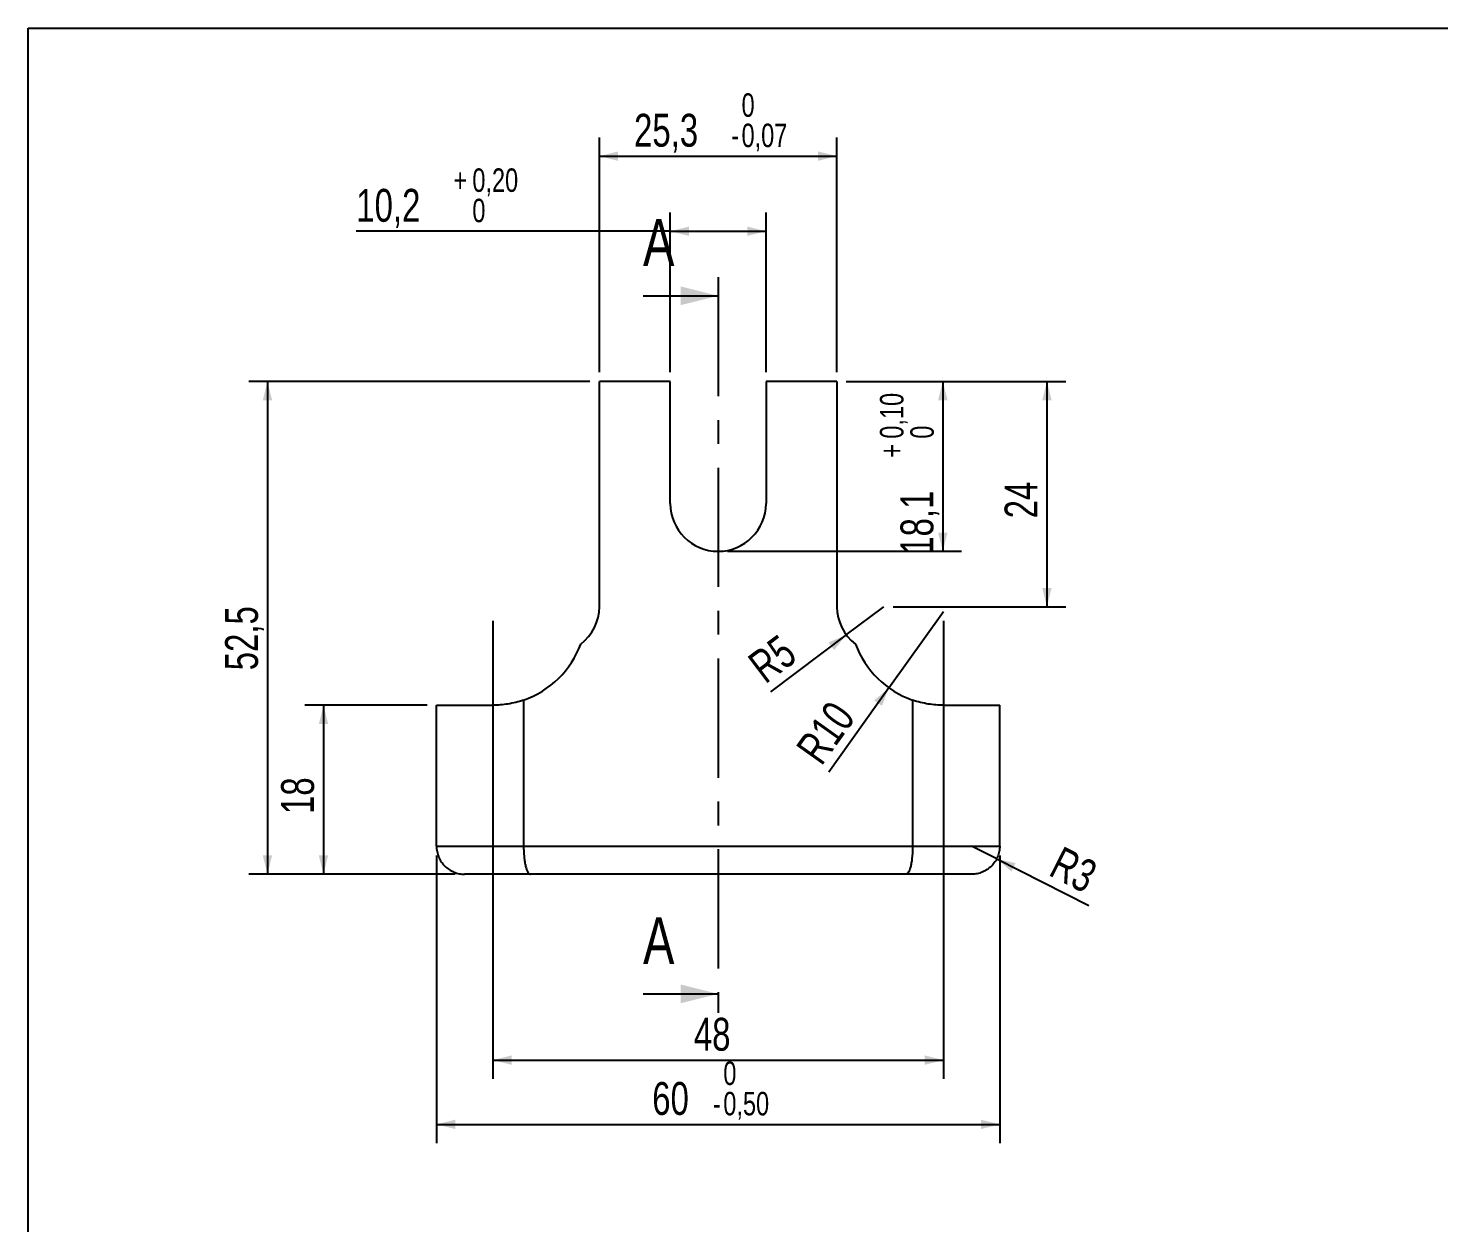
# Model space of a CAD drawing. Header units: millimetres. Extents: x 8 to 412, y 8 to 289.
# Drawn here: x 8 to 158.2, y 161.7 to 289 of the extents above; entities that cross this region are included whole.
import ezdxf

# ---------------------------------------------------------------- set-up
doc = ezdxf.new("R2010")
doc.units = ezdxf.units.MM
doc.linetypes.add('CENTERX2', pattern=[20.319999999999997, 12.7, -2.54, 2.54, -2.54])
for name, color, linetype in [('CENTERLINE', 4, 'CENTERX2'), ('DETAIL', 3, 'Continuous'), ('DIMENSIONS', 2, 'Continuous')]:
    doc.layers.add(name, color=color, linetype=linetype)
doc.layers.add('OUTLINE', color=7, linetype='Continuous', lineweight=25)
doc.styles.add('SLDTEXTSTYLE0', font='TXT', dxfattribs={"width": 0.75})
doc.dimstyles.new('SLDDIMSTYLE0', dxfattribs={"dimtxt": 3.5, "dimasz": 2, "dimexe": 0, "dimexo": 0.0625, "dimgap": 0.875, "dimtad": 1, "dimrnd": 1e-09, "dimzin": 12, "dimdsep": 46, "dimtxsty": 'SLDTEXTSTYLE0', "dimsah": 1, "dimcen": 0, "dimadec": 0, "dimazin": 3, "dimtfac": 1, "dimtofl": 0, "dimtmove": 0, "dimatfit": 3, "dimfxl": 0, "dimfrac": 2, "dimtolj": 1, "dimtzin": 12, "dimarcsym": 0})
doc.dimstyles.new('SLDDIMSTYLE1', dxfattribs={"dimtxt": 3.5, "dimasz": 2, "dimexe": 0, "dimexo": 0.0625, "dimgap": 0.875, "dimtad": 1, "dimrnd": 1e-09, "dimzin": 12, "dimdsep": 46, "dimtxsty": 'SLDTEXTSTYLE0', "dimsah": 1, "dimcen": 0.09, "dimadec": 0, "dimazin": 3, "dimtfac": 1, "dimtofl": 0, "dimtmove": 0, "dimatfit": 3, "dimfxl": 0, "dimfrac": 2, "dimtolj": 1, "dimtzin": 12, "dimarcsym": 0})
doc.dimstyles.new('SLDDIMSTYLE3', dxfattribs={"dimtxt": 3.5, "dimasz": 2, "dimexe": 0, "dimexo": 0.0625, "dimgap": 0.875, "dimtad": 1, "dimrnd": 1e-09, "dimzin": 12, "dimdsep": 46, "dimtxsty": 'SLDTEXTSTYLE0', "dimsah": 1, "dimcen": 0.09, "dimadec": 0, "dimazin": 3, "dimtol": 1, "dimtp": 0.2, "dimtfac": 1, "dimtofl": 0, "dimtmove": 0, "dimatfit": 3, "dimfxl": 0, "dimfrac": 2, "dimtolj": 1, "dimarcsym": 0})
doc.dimstyles.new('SLDDIMSTYLE4', dxfattribs={"dimtxt": 3.5, "dimasz": 2, "dimexe": 0, "dimexo": 0.0625, "dimgap": 0.875, "dimtad": 1, "dimrnd": 1e-09, "dimzin": 12, "dimdsep": 46, "dimtxsty": 'SLDTEXTSTYLE0', "dimsah": 1, "dimcen": 0.09, "dimadec": 0, "dimazin": 3, "dimtol": 1, "dimtm": 0.07, "dimtfac": 1, "dimtofl": 0, "dimtmove": 0, "dimatfit": 3, "dimfxl": 0, "dimfrac": 2, "dimtolj": 1, "dimarcsym": 0})
doc.dimstyles.new('SLDDIMSTYLE5', dxfattribs={"dimtxt": 3.5, "dimasz": 2, "dimexe": 0, "dimexo": 0.0625, "dimgap": 0.875, "dimtad": 1, "dimrnd": 1e-09, "dimzin": 12, "dimdsep": 46, "dimtxsty": 'SLDTEXTSTYLE0', "dimsah": 1, "dimcen": 0.09, "dimadec": 0, "dimazin": 3, "dimtol": 1, "dimtp": 0.1, "dimtfac": 1, "dimtofl": 0, "dimtmove": 0, "dimatfit": 3, "dimfxl": 0, "dimfrac": 2, "dimtolj": 1, "dimarcsym": 0})
doc.dimstyles.new('SLDDIMSTYLE6', dxfattribs={"dimtxt": 3.5, "dimasz": 2, "dimexe": 0, "dimexo": 0.0625, "dimgap": 0.875, "dimtad": 1, "dimrnd": 1e-09, "dimzin": 12, "dimdsep": 46, "dimtxsty": 'SLDTEXTSTYLE0', "dimsah": 1, "dimcen": 0.09, "dimadec": 0, "dimazin": 3, "dimtol": 1, "dimtm": 0.5, "dimtfac": 1, "dimtofl": 0, "dimtmove": 0, "dimatfit": 3, "dimfxl": 0, "dimfrac": 2, "dimtolj": 1, "dimarcsym": 0})

# ---------------------------------------------------------------- blocks, each defined once
blk = doc.blocks.new('_D_9')
at = {"layer": 'DIMENSIONS'}
for p, q in [((76.38727722740457, 252.3691918796445), (76.38727722740457, 269.3691918796433)), ((86.58727722740457, 252.3691918796445), (86.58727722740457, 269.3691918796433)), ((76.38727722740457, 267.3691918796433), (42.94322713005617, 267.3691918796433)), ((76.38727722740457, 267.3691918796433), (86.58727722740457, 267.3691918796433))]:
    blk.add_line(p, q, dxfattribs=at)
for points in [[(76.38727722740457, 267.3691918796433), (78.38727722740457, 266.8691918796433), (78.38727722740457, 267.8691918796433)], [(86.58727722740457, 267.3691918796433), (84.58727722740457, 267.8691918796433), (84.58727722740457, 266.8691918796433)]]:
    blk.add_solid(points, dxfattribs=at)
at = {"layer": 'DIMENSIONS', "attachment_point": 1, "style": 'SLDTEXTSTYLE0'}
for s, insert, char_height in [('+', (53.28767190414742, 274.0640832443349), 2.5), ('0,20', (55.30850498664454, 274.0640832443349), 2.5), ('10,2', (42.94322713005621, 271.8809287942221), 3.5), ('0', (55.30850498664459, 270.8314444270544), 2.5)]:
    blk.add_mtext(s, dxfattribs=dict(at, insert=insert, char_height=char_height))
blk = doc.blocks.new('_D_10')
at = {"layer": 'DIMENSIONS'}
for p, q in [((50.48727722740454, 216.8691918796444), (37.45102291090273, 216.8691918796444)), ((39.45102291090273, 216.8691918796444), (39.45102291090273, 198.8691918796444)), ((53.48727722740454, 198.8691918796444), (37.45102291090273, 198.8691918796444))]:
    blk.add_line(p, q, dxfattribs=at)
for points in [[(39.45102291090273, 216.8691918796444), (38.95102291090273, 214.8691918796444), (39.95102291090273, 214.8691918796444)], [(39.45102291090273, 198.8691918796444), (39.95102291090273, 200.8691918796444), (38.95102291090273, 200.8691918796444)]]:
    blk.add_solid(points, dxfattribs=at)
at = {"layer": 'DIMENSIONS', "insert": (34.93928599632383, 205.2830806861215), "char_height": 3.5, "attachment_point": 1, "rotation": 90.00000000000041, "style": 'SLDTEXTSTYLE0'}
blk.add_mtext('18', dxfattribs=at)
blk = doc.blocks.new('_D_11')
at = {"layer": 'DIMENSIONS'}
for p, q in [((67.83727722740457, 251.3691918796445), (31.48386095110067, 251.3691918796445)), ((33.48386095110067, 251.3691918796445), (33.48386095110067, 198.8691918796444)), ((53.48727722740454, 198.8691918796444), (31.48386095110067, 198.8691918796444))]:
    blk.add_line(p, q, dxfattribs=at)
for points in [[(33.48386095110067, 251.3691918796445), (32.98386095110067, 249.3691918796445), (33.98386095110067, 249.3691918796445)], [(33.48386095110067, 198.8691918796444), (33.98386095110067, 200.8691918796444), (32.98386095110067, 200.8691918796444)]]:
    blk.add_solid(points, dxfattribs=at)
at = {"layer": 'DIMENSIONS', "insert": (28.97212403652181, 220.5934973491871), "char_height": 3.5, "attachment_point": 1, "rotation": 90.00000000000041, "style": 'SLDTEXTSTYLE0'}
blk.add_mtext('52,5', dxfattribs=at)
blk = doc.blocks.new('_D_12')
at = {"layer": 'DIMENSIONS'}
for p, q in [((68.83727722740457, 252.3691918796445), (68.83727722740457, 277.3691918796429)), ((94.13727722740457, 252.3691918796445), (94.13727722740457, 277.3691918796429)), ((68.83727722740457, 275.3691918796429), (94.13727722740457, 275.3691918796429))]:
    blk.add_line(p, q, dxfattribs=at)
for points in [[(68.83727722740457, 275.3691918796429), (70.83727722740457, 274.8691918796429), (70.83727722740457, 275.8691918796429)], [(94.13727722740457, 275.3691918796429), (92.13727722740457, 275.8691918796429), (92.13727722740457, 274.8691918796429)]]:
    blk.add_solid(points, dxfattribs=at)
at = {"layer": 'DIMENSIONS', "attachment_point": 1, "style": 'SLDTEXTSTYLE0'}
for s, insert, char_height in [('0', (83.98068014807176, 282.0640832443347), 2.5), ('25,3', (72.528596672184, 279.8809287942218), 3.5), ('0,07', (83.9806801480718, 278.8314444270541), 2.5), ('-', (82.87304144627527, 278.8314444270541), 2.5)]:
    blk.add_mtext(s, dxfattribs=dict(at, insert=insert, char_height=char_height))
blk = doc.blocks.new('_D_13')
at = {"layer": 'DIMENSIONS'}
for p, q in [((95.13727722740457, 251.3691918796445), (107.4221572735455, 251.3691918796445)), ((105.4221572735455, 251.3691918796445), (105.4221572735455, 233.2691918796445)), ((82.48727722740458, 233.2691918796445), (107.4221572735455, 233.2691918796445))]:
    blk.add_line(p, q, dxfattribs=at)
for points in [[(105.4221572735455, 251.3691918796445), (104.9221572735455, 249.3691918796445), (105.9221572735455, 249.3691918796445)], [(105.4221572735455, 233.2691918796445), (105.9221572735455, 235.2691918796445), (104.9221572735455, 235.2691918796445)]]:
    blk.add_solid(points, dxfattribs=at)
at = {"layer": 'DIMENSIONS', "attachment_point": 1, "rotation": 90.00000000000041, "style": 'SLDTEXTSTYLE0'}
for s, insert, char_height in [('0,10', (98.72726590885397, 245.2691915249967), 2.5), ('0', (101.9599047261345, 245.2691915249967), 2.5), ('+', (98.72726590885398, 243.2483584424996), 2.5), ('18,1', (100.9104203589667, 232.9039136684084), 3.5)]:
    blk.add_mtext(s, dxfattribs=dict(at, insert=insert, char_height=char_height))
blk = doc.blocks.new('_D_14')
at = {"layer": 'DIMENSIONS'}
for p, q in [((95.13727722740457, 251.3691918796445), (118.5124570946754, 251.3691918796445)), ((116.5124570946754, 251.3691918796445), (116.5124570946754, 227.3691918796445)), ((100.1372772274046, 227.3691918796445), (118.5124570946754, 227.3691918796445))]:
    blk.add_line(p, q, dxfattribs=at)
for points in [[(116.5124570946754, 251.3691918796445), (116.0124570946754, 249.3691918796445), (117.0124570946754, 249.3691918796445)], [(116.5124570946754, 227.3691918796445), (117.0124570946754, 229.3691918796445), (116.0124570946754, 229.3691918796445)]]:
    blk.add_solid(points, dxfattribs=at)
at = {"layer": 'DIMENSIONS', "insert": (112.0007201800965, 236.7830806861215), "char_height": 3.5, "attachment_point": 1, "rotation": 90.00000000000041, "style": 'SLDTEXTSTYLE0'}
blk.add_mtext('24', dxfattribs=at)
blk = doc.blocks.new('_D_15')
at = {"layer": 'DIMENSIONS'}
for q in [(99.13727722740458, 227.3691918796445), (87.07701681645109, 218.3065587394184)]:
    blk.add_line((95.14005312341709, 224.3654942479742), q, dxfattribs=at)
blk.add_solid([(95.14005312341709, 224.3654942479742), (93.24079371865507, 223.5637376057049), (93.84153324498912, 222.7642927849074)], dxfattribs=at)
at = {"layer": 'DIMENSIONS', "insert": (84.40536832504601, 221.8619025378846), "char_height": 3.5, "attachment_point": 1, "rotation": 36.92288069872533, "style": 'SLDTEXTSTYLE0'}
blk.add_mtext('R5', dxfattribs=at)
blk = doc.blocks.new('_D_16')
at = {"layer": 'DIMENSIONS'}
for p, q in [((57.48727722740457, 225.8691918796445), (57.48727722740457, 177.06000638442)), ((105.4872772274046, 225.8691918796445), (105.4872772274046, 177.06000638442)), ((57.48727722740457, 179.06000638442), (105.4872772274046, 179.06000638442))]:
    blk.add_line(p, q, dxfattribs=at)
for points in [[(57.48727722740457, 179.06000638442), (59.48727722740457, 178.56000638442), (59.48727722740457, 179.56000638442)], [(105.4872772274046, 179.06000638442), (103.4872772274046, 179.56000638442), (103.4872772274046, 178.56000638442)]]:
    blk.add_solid(points, dxfattribs=at)
at = {"layer": 'DIMENSIONS', "insert": (78.90116603388176, 183.5717432989989), "char_height": 3.5, "attachment_point": 1, "style": 'SLDTEXTSTYLE0'}
blk.add_mtext('48', dxfattribs=at)
blk = doc.blocks.new('_D_17')
at = {"layer": 'DIMENSIONS'}
for p, q in [((51.48727722740455, 200.8691918796444), (51.48727722740455, 170.2157070662355)), ((111.4872772274045, 200.8691918796444), (111.4872772274045, 170.2157070662355)), ((51.48727722740455, 172.2157070662355), (111.4872772274045, 172.2157070662355))]:
    blk.add_line(p, q, dxfattribs=at)
for points in [[(51.48727722740455, 172.2157070662355), (53.48727722740455, 171.7157070662355), (53.48727722740455, 172.7157070662355)], [(111.4872772274045, 172.2157070662355), (109.4872772274045, 172.7157070662355), (109.4872772274045, 171.7157070662355)]]:
    blk.add_solid(points, dxfattribs=at)
at = {"layer": 'DIMENSIONS', "attachment_point": 1, "style": 'SLDTEXTSTYLE0'}
for s, insert, char_height in [('0', (82.04109657830519, 178.9105984309272), 2.5), ('60', (74.46817977628632, 176.7274439808144), 3.5), ('0,50', (82.04109657830523, 175.6779596136466), 2.5), ('-', (80.9334578765087, 175.6779596136466), 2.5)]:
    blk.add_mtext(s, dxfattribs=dict(at, insert=insert, char_height=char_height))
blk = doc.blocks.new('_D_18')
at = {"layer": 'DIMENSIONS'}
for q in [(105.4872772274046, 226.8691918796445), (93.28155940753734, 209.7440993218609)]:
    blk.add_line((99.68323961169817, 218.7259033943049), q, dxfattribs=at)
blk.add_solid([(99.68323961169817, 218.7259033943049), (98.1152676642899, 217.3874475780223), (98.92959651282386, 216.8070438164516)], dxfattribs=at)
at = {"layer": 'DIMENSIONS', "insert": (89.63631517825667, 212.3422062983325), "char_height": 3.5, "attachment_point": 1, "rotation": 54.521053910898274, "style": 'SLDTEXTSTYLE0'}
blk.add_mtext('R10', dxfattribs=at)
blk = doc.blocks.new('_D_19')
at = {"layer": 'DIMENSIONS'}
for q in [(108.4872772274045, 201.8691918796443), (120.9671254991379, 195.5334493909454)]:
    blk.add_line((111.1622931503608, 200.5111455579268), q, dxfattribs=at)
blk.add_solid([(111.1622931503608, 200.5111455579268), (112.7192960453787, 199.1599453562891), (113.1719781526179, 200.0516173306079)], dxfattribs=at)
at = {"layer": 'DIMENSIONS', "insert": (118.1419640662138, 201.9419681734807), "char_height": 3.5, "attachment_point": 1, "rotation": 333.0841041778661, "style": 'SLDTEXTSTYLE0'}
blk.add_mtext('R3', dxfattribs=at)

msp = doc.modelspace()

# ---------------------------------------------------------------- linework, layer by layer
at = {"layer": 'CENTERLINE'}
msp.add_line((81.48727722740438, 262.4925959935377), (81.48727722740439, 184.1179269918503), dxfattribs=at)
at = {"layer": 'CENTERLINE', "linetype": 'Continuous'}
for p, q in [((73.48727722740439, 260.4925959935377), (81.48727722740438, 260.4925959935377)), ((73.48727722740439, 186.1179269918503), (81.48727722740439, 186.1179269918503))]:
    msp.add_line(p, q, dxfattribs=at)
at = {"layer": 'CENTERLINE'}
for points in [[(81.48727722740438, 260.4925959935377), (77.48727722740438, 261.4925959935377), (77.48727722740438, 259.4925959935377)], [(81.48727722740439, 186.1179269918503), (77.48727722740439, 187.1179269918503), (77.48727722740439, 185.1179269918503)]]:
    msp.add_solid(points, dxfattribs=at)
at = {"layer": 'DETAIL'}
for p, q in [((51.48727722740447, 201.8691918796443), (60.7694793403231, 201.8691918796443)), ((60.7694793403231, 201.8691918796443), (102.2050751144858, 201.8691918796443)), ((102.2050751144858, 201.8691918796443), (111.4872772274045, 201.8691918796443))]:
    msp.add_line(p, q, dxfattribs=at)
at = {"layer": 'OUTLINE'}
for p, q in [((8.000000000000007, 289), (412, 289)), ((8.000000000000007, 8.000000000000007), (8.000000000000007, 289)), ((68.83727722740447, 227.3691918796443), (68.83727722740447, 251.3691918796443)), ((76.38727722740445, 251.3691918796443), (68.83727722740447, 251.3691918796443)), ((76.38727722740447, 238.3691918796443), (76.38727722740445, 251.3691918796443)), ((86.58727722740447, 251.3691918796443), (86.58727722740446, 238.3691918796443)), ((94.13727722740447, 251.3691918796443), (86.58727722740447, 251.3691918796443)), ((94.13727722740447, 251.3691918796443), (94.13727722740447, 227.3691918796443)), ((51.48727722740447, 216.8691918796443), (57.48727722740447, 216.8691918796443)), ((51.48727722740447, 201.8691918796443), (51.48727722740447, 216.8691918796443)), ((60.76947934032312, 217.4231795310418), (60.7694793403231, 201.8691918796443)), ((102.2050751144858, 217.4231795310418), (102.2050751144858, 201.8691918796443)), ((105.4872772274045, 216.8691918796443), (111.4872772274045, 216.8691918796443)), ((111.4872772274045, 201.8691918796443), (111.4872772274045, 216.8691918796443)), ((61.48727722740446, 198.8691918796443), (54.48727722740447, 198.8691918796443)), ((101.4872772274045, 198.8691918796443), (61.48727722740446, 198.8691918796443)), ((108.4872772274045, 198.8691918796443), (101.4872772274045, 198.8691918796443))]:
    msp.add_line(p, q, dxfattribs=at)
for centre, radius, start, end in [((81.48727722740446, 238.3691918796443), 5.099999999999994, 180, 0), ((63.83727722740446, 227.3691918796443), 5.000000000000014, 307.219355354985, 0), ((99.13727722740448, 227.3691918796443), 5.000000000000014, 180, 232.7806446450166), ((57.48727722740447, 226.8691918796443), 10, 289.1607851133036, 339.6250142208327), ((105.4872772274045, 226.8691918796443), 10.00000000000001, 200.3749857791689, 250.839214886698)]:
    msp.add_arc(centre, radius, start, end, dxfattribs=at)
for points, knots in [([(60.76947934032312, 217.4231795310418), (60.20384806646842, 217.2266398597324), (59.64599071887435, 217.0892136164126), (58.55049994608602, 216.9103979658203), (58.01282845087435, 216.8691918796443), (57.48727722740446, 216.8691918796443)], [0, 0, 0, 0, 0.5, 0.5, 1, 1, 1, 1]), ([(105.4872772274045, 216.8691918796443), (104.9617260039346, 216.8691918796443), (104.4240545087229, 216.9103979658202), (103.3285637359346, 217.0892136164125), (102.7707063883405, 217.2266398597324), (102.2050751144858, 217.4231795310418)], [0, 0, 0, 0, 0.5, 0.5, 1, 1, 1, 1]), ([(51.48727722740447, 201.8691918796443), (51.48727722740447, 201.6682377050462), (51.50726425847182, 201.4707935375888), (51.58546682375557, 201.0826202584715), (51.64472309535265, 200.8897974871079), (51.79837724689195, 200.5241475441013), (51.89225088287871, 200.3510226703536), (52.11365632227461, 200.0239484605931), (52.24156767676617, 199.8704357615493), (52.65926094211486, 199.4585268090635), (52.99365504623711, 199.2388428237655), (53.53073579769696, 199.0192025222585), (53.71852366853604, 198.9628606236518), (54.00447646285142, 198.9067031838507), (54.10033300485327, 198.8926749587475), (54.2931109709189, 198.8739158862519), (54.39119589654887, 198.8691918796443), (54.48727722740447, 198.8691918796443)], [0, 0, 0, 0, 0.1250000000000003, 0.1250000000000003, 0.2500000000000007, 0.2500000000000007, 0.3750000000000007, 0.3750000000000007, 0.5000000000000008, 0.5000000000000008, 0.7499999999999997, 0.7499999999999997, 0.8749999999999989, 0.8749999999999989, 0.9374999999999994, 0.9374999999999994, 1, 1, 1, 1]), ([(60.7694793403231, 201.8691918796443), (60.76947934032311, 201.6682377050462), (60.77406125419881, 201.4707935375888), (60.79203011564329, 201.0826202584715), (60.80565692592673, 200.8897974871079), (60.84112695963367, 200.5241475441013), (60.86284864474904, 200.3510226703536), (60.91434618722104, 200.0239484605931), (60.94421519847269, 199.8704357615493), (61.0423765381335, 199.4585268090635), (61.1217545068745, 199.2388428237655), (61.25149941747125, 199.0192025222585), (61.29720968257659, 198.9628606236518), (61.36744033886085, 198.9067031838507), (61.39108384961202, 198.8926749587475), (61.43884661353019, 198.8739158862519), (61.46326270635892, 198.8691918796443), (61.48727722740445, 198.8691918796443)], [0, 0, 0, 0, 0.1250000000000004, 0.1250000000000004, 0.2500000000000009, 0.2500000000000009, 0.3750000000000013, 0.3750000000000013, 0.5000000000000018, 0.5000000000000018, 0.7500000000000009, 0.7500000000000009, 0.8750000000000002, 0.8750000000000002, 0.9375000000000001, 0.9375000000000001, 1, 1, 1, 1]), ([(102.2050751144858, 201.8691918796443), (102.2050751144858, 201.6682377050462), (102.2004932006101, 201.4707935375888), (102.1825243391657, 201.0826202584715), (102.1688975288822, 200.8897974871079), (102.1334274951753, 200.5241475441013), (102.1117058100599, 200.3510226703536), (102.0602082675879, 200.0239484605931), (102.0303392563362, 199.8704357615493), (101.9321779166754, 199.4585268090635), (101.8527999479344, 199.2388428237655), (101.7230550373377, 199.0192025222585), (101.6773447722323, 198.9628606236518), (101.6071141159481, 198.9067031838507), (101.5834706051969, 198.8926749587475), (101.5357078412788, 198.8739158862519), (101.5112917484504, 198.8691918796443), (101.4872772274045, 198.8691918796443)], [0, 0, 0, 0, 0.1250000000000007, 0.1250000000000007, 0.2500000000000014, 0.2500000000000014, 0.3750000000000022, 0.3750000000000022, 0.5000000000000029, 0.5000000000000029, 0.7500000000000023, 0.7500000000000023, 0.8750000000000022, 0.8750000000000022, 0.9375000000000012, 0.9375000000000012, 1, 1, 1, 1]), ([(111.4872772274045, 201.8691918796443), (111.4872772274045, 201.6682377050462), (111.4672901963371, 201.4707935375888), (111.3890876310534, 201.0826202584715), (111.3298313594563, 200.8897974871079), (111.176177207917, 200.5241475441013), (111.0823035719302, 200.3510226703536), (110.8608981325343, 200.0239484605931), (110.7329867780428, 199.8704357615493), (110.3152935126941, 199.4585268090635), (109.9808994085718, 199.2388428237655), (109.443818657112, 199.0192025222585), (109.2560307862729, 198.9628606236518), (108.9700779919575, 198.9067031838507), (108.8742214499557, 198.8926749587475), (108.68144348389, 198.8739158862519), (108.5833585582601, 198.8691918796443), (108.4872772274045, 198.8691918796443)], [0, 0, 0, 0, 0.1250000000000005, 0.1250000000000005, 0.250000000000001, 0.250000000000001, 0.3750000000000015, 0.3750000000000015, 0.500000000000002, 0.500000000000002, 0.7500000000000018, 0.7500000000000018, 0.8750000000000019, 0.8750000000000019, 0.937500000000001, 0.937500000000001, 1, 1, 1, 1])]:
    msp.add_open_spline(points, degree=3, knots=knots, dxfattribs=at)

# ---------------------------------------------------------------- texts
at = {"layer": 'CENTERLINE', "char_height": 5, "attachment_point": 1, "style": 'SLDTEXTSTYLE0'}
for insert in [(73.48727722740439, 268.6640375827178), (73.48727722740439, 194.2893685810303)]:
    msp.add_mtext('A', dxfattribs=dict(at, insert=insert))

# ---------------------------------------------------------------- dimensions: what is measured, and where the dimension line sits
at = {"layer": 'DIMENSIONS'}
for base, p1, p2, dimstyle, picture, middle in [((94.13727722740457, 275.3691918796445), (68.83727722740457, 251.3691918796445), (94.13727722740457, 251.3691918796445), 'SLDDIMSTYLE4', '_D_12', (81.48727722740458, 275.3691918796445)), ((86.58727722740457, 267.3691918796445), (76.38727722740457, 251.3691918796445), (86.58727722740457, 251.3691918796445), 'SLDDIMSTYLE3', '_D_9', (52.35850534128848, 267.3691918796445)), ((105.4872772274046, 179.0600063844201), (57.48727722740457, 226.8691918796445), (105.4872772274046, 226.8691918796445), 'SLDDIMSTYLE1', '_D_16', (81.48727722740458, 179.0600063844201)), ((111.4872772274045, 172.2157070662371), (51.48727722740455, 201.8691918796444), (111.4872772274045, 201.8691918796444), 'SLDDIMSTYLE6', '_D_17', (81.48727722740455, 172.2157070662371))]:
    dim = msp.add_linear_dim(base=base, p1=p1, p2=p2, dimstyle=dimstyle, dxfattribs=at)
    dim.commit()
    dim.dimension.update_dxf_attribs({"geometry": picture, "text_midpoint": middle, "dimtype": 160})
for base, p1, p2, dimstyle, picture, middle in [((33.48386095110066, 198.8691918796444), (68.83727722740457, 251.3691918796445), (54.48727722740454, 198.8691918796444), 'SLDDIMSTYLE1', '_D_11', (33.48386095110066, 225.1191918796444)), ((105.4221572735455, 233.2691918796445), (94.13727722740457, 251.3691918796445), (81.48727722740458, 233.2691918796445), 'SLDDIMSTYLE5', '_D_13', (105.4221572735455, 242.3191918796444)), ((116.5124570946754, 227.3691918796445), (94.13727722740457, 251.3691918796445), (99.13727722740458, 227.3691918796445), 'SLDDIMSTYLE1', '_D_14', (116.5124570946754, 239.3691918796445)), ((39.4510229109027, 198.8691918796444), (51.48727722740455, 216.8691918796444), (54.48727722740454, 198.8691918796444), 'SLDDIMSTYLE1', '_D_10', (39.4510229109027, 207.8691918796444))]:
    dim = msp.add_linear_dim(base=base, p1=p1, p2=p2, angle=90.0000000000002, dimstyle=dimstyle, dxfattribs=at)
    dim.commit()
    dim.dimension.update_dxf_attribs({"geometry": picture, "text_midpoint": middle, "dimtype": 160})
for center, mpoint, picture, middle in [((99.13727722740458, 227.3691918796445), (95.14005312341709, 224.3654942479742), '_D_15', (89.00852353827331, 219.7579840161173)), ((105.4872772274046, 226.8691918796445), (99.68323961169817, 218.7259033943049), '_D_18', (95.47760104584135, 212.8252263541229)), ((108.4872772274045, 201.8691918796443), (111.1622931503608, 200.5111455579268), '_D_19', (118.8349878601635, 196.6159035116025))]:
    dim = msp.add_radius_dim(center=center, mpoint=mpoint, dimstyle='SLDDIMSTYLE0', dxfattribs=at)
    dim.commit()
    dim.dimension.update_dxf_attribs({"geometry": picture, "text_midpoint": middle, "dimtype": 164})

doc.saveas('drawing.dxf')
